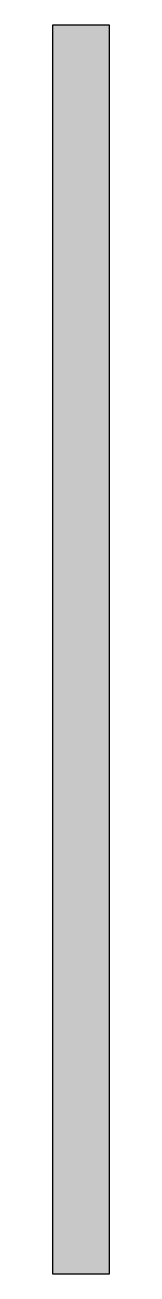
# Model space of a CAD drawing. Header units: metres. Extents: x -0.009 to 0.011, y -0.227 to 0.213.
import ezdxf

# ---------------------------------------------------------------- set-up
doc = ezdxf.new("R2010")
doc.units = ezdxf.units.M

msp = doc.modelspace()

# ---------------------------------------------------------------- linework, layer by layer
msp.add_lwpolyline([(-0.00909, -0.22704), (-0.00909, 0.21296), (0.01091, 0.21296), (0.01091, -0.22704)], close=True)
msp.add_solid([(-0.00909, -0.22704), (0.01091, -0.22704), (-0.00909, 0.21296), (0.01091, 0.21296)])

doc.saveas('drawing.dxf')
